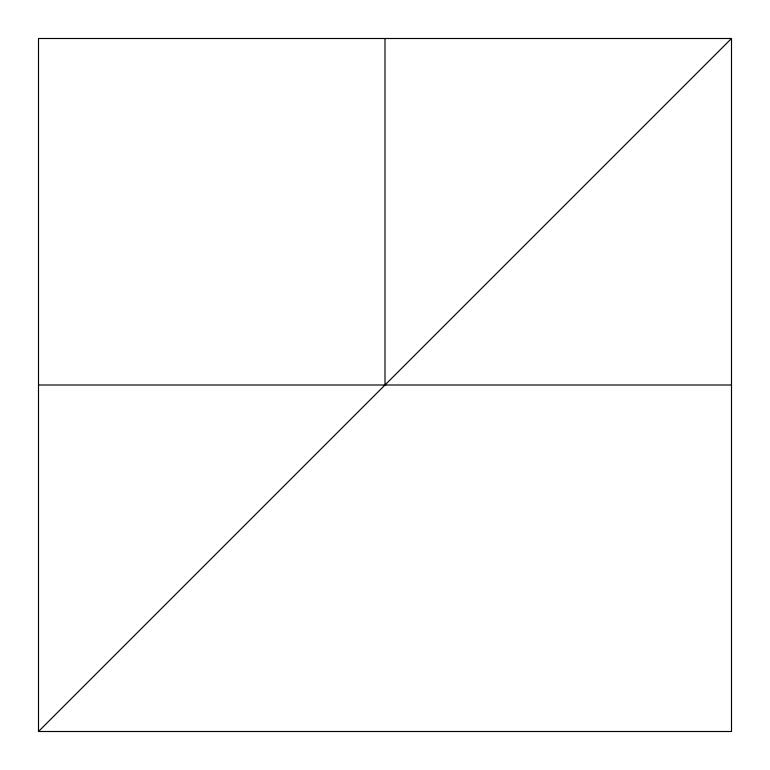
<?xml version="1.0" encoding="UTF-8"?>
<svg xmlns="http://www.w3.org/2000/svg" width="770" height="770" viewBox="0 0 770 770"><rect width="100%" height="100%" fill="white"/><g stroke="black" fill="none" stroke-linecap="round" stroke-linejoin="round"><path stroke-width="1.16" d="M38.5 731.5L731.5 38.5L38.5 38.5L38.5 731.5L731.5 731.5L731.5 38.5M38.5 385L731.5 385M385 38.5L385 385"/></g></svg>
